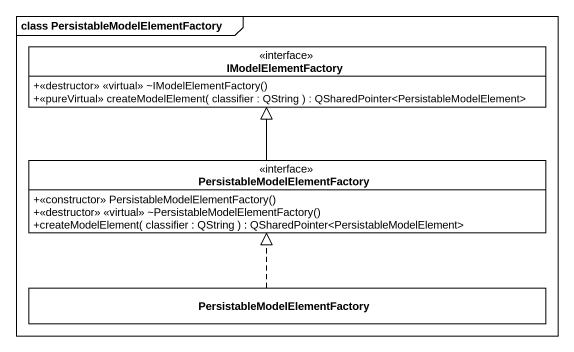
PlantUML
@startuml
mainframe class PersistableModelElementFactory
hide circle
hide empty members
skinparam classAttributeIconSize 0
interface IModelElementFactory {
  +<<destructor>> <<virtual>> ~IModelElementFactory()
  +<<pureVirtual>> createModelElement( classifier : QString ) : QSharedPointer<PersistableModelElement>
}
interface "PersistableModelElementFactory" as PersistableModelElementFacto {
  +<<constructor>> PersistableModelElementFactory()
  +<<destructor>> <<virtual>> ~PersistableModelElementFactory()
  +createModelElement( classifier : QString ) : QSharedPointer<PersistableModelElement>
}
class "PersistableModelElementFactory" as PersistableModelElementFacto_2
PersistableModelElementFacto -up-|> IModelElementFactory
PersistableModelElementFacto_2 .up.|> PersistableModelElementFacto
@enduml
